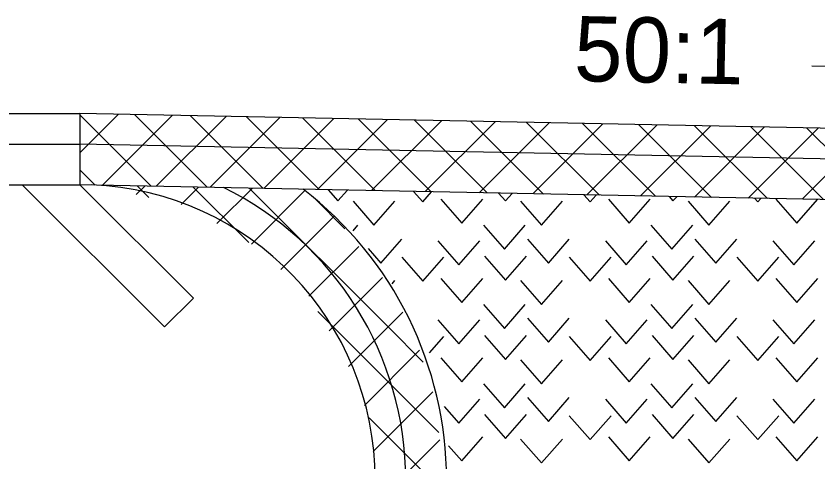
# Model space of a CAD drawing. Extents: x 1000 to 1036.3, y 1000 to 1022.
# Drawn here: x 1008.919 to 1011.379, y 1017.815 to 1019.184 of the extents above; entities that cross this region are included whole.
import ezdxf

# ---------------------------------------------------------------- set-up
doc = ezdxf.new("R2010")
doc.units = 0
doc.layers.add('Level 1', color=7, linetype='Continuous')

msp = doc.modelspace()

# ---------------------------------------------------------------- linework, layer by layer
at = {"layer": 'Level 1'}
for p, q in [((1011.9074, 1019.0193), (1011.3608, 1019.0302)), ((1007.4702, 1018.8848), (1009.1144, 1018.8848)), ((1007.4702, 1018.8848), (1009.1144, 1018.8848)), ((1012.5303, 1018.8164), (1009.1144, 1018.8848)), ((1009.1144, 1018.8848), (1009.1144, 1018.666)), ((1009.1144, 1018.7639), (1009.2328, 1018.8823)), ((1009.1144, 1018.8806), (1009.3333, 1018.6616)), ((1009.1835, 1018.6646), (1009.3979, 1018.879)), ((1009.2821, 1018.8813), (1009.5053, 1018.6582)), ((1009.4539, 1018.8779), (1009.6772, 1018.6547)), ((1009.3487, 1018.6613), (1009.5632, 1018.8758)), ((1009.5138, 1018.658), (1009.7283, 1018.8724)), ((1009.6258, 1018.8745), (1009.849, 1018.6513)), ((1009.6789, 1018.6547), (1009.8933, 1018.8691)), ((1009.7978, 1018.871), (1010.0209, 1018.6478)), ((1009.8441, 1018.6513), (1010.0586, 1018.8658)), ((1009.9696, 1018.8676), (1010.1928, 1018.6444)), ((1010.0093, 1018.6481), (1010.2237, 1018.8625)), ((1010.1414, 1018.8642), (1010.3647, 1018.6409)), ((1010.1743, 1018.6448), (1010.3888, 1018.8593)), ((1010.3133, 1018.8608), (1010.5366, 1018.6375)), ((1010.3395, 1018.6414), (1010.554, 1018.8559)), ((1010.4853, 1018.8573), (1010.7084, 1018.6341)), ((1010.5047, 1018.6382), (1010.7191, 1018.8526)), ((1010.6572, 1018.8538), (1010.8803, 1018.6307)), ((1010.6698, 1018.6348), (1010.8843, 1018.8493)), ((1010.829, 1018.8504), (1011.0523, 1018.6272)), ((1010.8349, 1018.6315), (1011.0494, 1018.846)), ((1011.0001, 1018.6283), (1011.2145, 1018.8427)), ((1011.0008, 1018.847), (1011.2241, 1018.6238)), ((1011.1653, 1018.6249), (1011.3798, 1018.8394)), ((1011.1728, 1018.8435), (1011.396, 1018.6203)), ((1011.3304, 1018.6217), (1011.5448, 1018.8361)), ((1011.3447, 1018.8401), (1011.5678, 1018.6169)), ((1007.4702, 1018.791), (1009.1144, 1018.791)), ((1007.4702, 1018.791), (1009.1144, 1018.791)), ((1012.5303, 1018.7227), (1009.1144, 1018.791)), ((1012.5303, 1018.7227), (1009.1144, 1018.791)), ((1009.1144, 1018.7122), (1009.1615, 1018.665)), ((1007.4702, 1018.666), (1009.1144, 1018.666)), ((1007.4702, 1018.666), (1009.1144, 1018.666)), ((1008.9377, 1018.666), (1009.3744, 1018.2292)), ((1008.9377, 1018.666), (1009.3744, 1018.2292)), ((1009.1144, 1018.666), (1009.4628, 1018.3176)), ((1012.5303, 1018.5977), (1009.1144, 1018.666)), ((1009.1144, 1018.666), (1009.4628, 1018.3176)), ((1012.5303, 1018.5977), (1009.1144, 1018.666)), ((1009.1614, 1018.665), (1009.1615, 1018.665)), ((1009.1835, 1018.6646), (1009.1835, 1018.6646)), ((1009.287, 1018.6355), (1009.3134, 1018.6619)), ((1009.2906, 1018.6624), (1009.326, 1018.627)), ((1009.3333, 1018.6616), (1009.3333, 1018.6616)), ((1009.3487, 1018.6613), (1009.3487, 1018.6613)), ((1009.4253, 1018.6054), (1009.4786, 1018.6587)), ((1009.4626, 1018.6589), (1009.6333, 1018.4882)), ((1009.5352, 1018.5468), (1009.6438, 1018.6553)), ((1009.6344, 1018.6555), (1010.0603, 1018.2297)), ((1009.6407, 1018.4838), (1009.8047, 1018.6478)), ((1009.6771, 1018.6547), (1009.6772, 1018.6547)), ((1009.8341, 1018.6243), (1009.9274, 1018.5309)), ((1009.9527, 1018.6151), (1010.0169, 1018.5414)), ((1010.0169, 1018.5414), (1010.0812, 1018.6151)), ((1010.2223, 1018.6214), (1010.2865, 1018.5477)), ((1010.2865, 1018.5477), (1010.3508, 1018.6214)), ((1010.4666, 1018.6151), (1010.5308, 1018.5414)), ((1010.5308, 1018.5414), (1010.5951, 1018.6151)), ((1010.7362, 1018.6214), (1010.8004, 1018.5477)), ((1010.8004, 1018.5477), (1010.8647, 1018.6214)), ((1010.9805, 1018.6151), (1011.0448, 1018.5414)), ((1011.0448, 1018.5414), (1011.109, 1018.6151)), ((1011.2501, 1018.6214), (1011.3143, 1018.5477)), ((1009.7308, 1018.4055), (1009.896, 1018.5708)), ((1010.3529, 1018.5414), (1010.4172, 1018.4677)), ((1010.4172, 1018.4677), (1010.4813, 1018.5414)), ((1010.4172, 1018.4677), (1010.4813, 1018.5414)), ((1010.8668, 1018.5414), (1010.9311, 1018.4677)), ((1010.9311, 1018.4677), (1010.9953, 1018.5414)), ((1010.038, 1018.4256), (1010.1023, 1018.4993)), ((1010.038, 1018.4256), (1010.1023, 1018.4993)), ((1010.2128, 1018.494), (1010.2771, 1018.4203)), ((1010.2128, 1018.494), (1010.2771, 1018.4203)), ((1010.2771, 1018.4203), (1010.3413, 1018.494)), ((1010.2771, 1018.4203), (1010.3413, 1018.494)), ((1010.4877, 1018.4993), (1010.5519, 1018.4256)), ((1010.4877, 1018.4993), (1010.5519, 1018.4256)), ((1010.5519, 1018.4256), (1010.6162, 1018.4993)), ((1010.5519, 1018.4256), (1010.6162, 1018.4993)), ((1010.7268, 1018.494), (1010.791, 1018.4203)), ((1010.791, 1018.4203), (1010.8552, 1018.494)), ((1011.0016, 1018.4993), (1011.0658, 1018.4256)), ((1011.0658, 1018.4256), (1011.1301, 1018.4993)), ((1011.2407, 1018.494), (1011.3049, 1018.4203)), ((1011.3049, 1018.4203), (1011.3691, 1018.494)), ((1009.8173, 1018.3235), (1009.9703, 1018.4765)), ((1010.1023, 1018.4434), (1010.1665, 1018.3698)), ((1010.1023, 1018.4434), (1010.1665, 1018.3698)), ((1010.1665, 1018.3698), (1010.2308, 1018.4434)), ((1010.1665, 1018.3698), (1010.2308, 1018.4434)), ((1010.3561, 1018.4466), (1010.4203, 1018.3729)), ((1010.3561, 1018.4466), (1010.4203, 1018.3729)), ((1010.4203, 1018.3729), (1010.4845, 1018.4466)), ((1010.4203, 1018.3729), (1010.4845, 1018.4466)), ((1010.6162, 1018.4434), (1010.6804, 1018.3698)), ((1010.6804, 1018.3698), (1010.7447, 1018.4434)), ((1010.87, 1018.4466), (1010.9342, 1018.3729)), ((1010.9342, 1018.3729), (1010.9984, 1018.4466)), ((1011.1301, 1018.4434), (1011.1943, 1018.3698)), ((1011.1943, 1018.3698), (1011.2586, 1018.4434)), ((1009.8918, 1018.2297), (1010.0435, 1018.3813)), ((1010.2223, 1018.3782), (1010.2865, 1018.3044)), ((1010.2223, 1018.3782), (1010.2865, 1018.3044)), ((1010.2865, 1018.3044), (1010.3508, 1018.3782)), ((1010.2865, 1018.3044), (1010.3508, 1018.3782)), ((1010.4666, 1018.3718), (1010.5308, 1018.2982)), ((1010.4666, 1018.3718), (1010.5308, 1018.2982)), ((1010.5308, 1018.2982), (1010.5951, 1018.3718)), ((1010.5308, 1018.2982), (1010.5951, 1018.3718)), ((1010.7362, 1018.3782), (1010.8004, 1018.3044)), ((1010.8004, 1018.3044), (1010.8647, 1018.3782)), ((1010.9805, 1018.3718), (1011.0448, 1018.2982)), ((1011.0448, 1018.2982), (1011.109, 1018.3718)), ((1011.2501, 1018.3782), (1011.3143, 1018.3044)), ((1011.3143, 1018.3044), (1011.3786, 1018.3782)), ((1009.4628, 1018.3176), (1009.3744, 1018.2292)), ((1009.4628, 1018.3176), (1009.3744, 1018.2292)), ((1010.3529, 1018.2982), (1010.4172, 1018.2244)), ((1010.3529, 1018.2982), (1010.4172, 1018.2244)), ((1010.4172, 1018.2244), (1010.4813, 1018.2982)), ((1010.4172, 1018.2244), (1010.4813, 1018.2982)), ((1010.8668, 1018.2982), (1010.9311, 1018.2244)), ((1010.8668, 1018.2982), (1010.9311, 1018.2244)), ((1010.9311, 1018.2244), (1010.9953, 1018.2982)), ((1010.9311, 1018.2244), (1010.9953, 1018.2982)), ((1009.8447, 1018.2768), (1009.8919, 1018.2297)), ((1010.0603, 1018.2297), (1010.1058, 1018.2751)), ((1010.2128, 1018.2508), (1010.2771, 1018.177)), ((1010.2128, 1018.2508), (1010.2771, 1018.177)), ((1010.2771, 1018.177), (1010.3413, 1018.2508)), ((1010.2771, 1018.177), (1010.3413, 1018.2508)), ((1010.4877, 1018.256), (1010.5519, 1018.1823)), ((1010.4877, 1018.256), (1010.5519, 1018.1823)), ((1010.5519, 1018.1823), (1010.6162, 1018.256)), ((1010.5519, 1018.1823), (1010.6162, 1018.256)), ((1010.7268, 1018.2508), (1010.791, 1018.177)), ((1010.7268, 1018.2508), (1010.791, 1018.177)), ((1010.791, 1018.177), (1010.8552, 1018.2508)), ((1010.791, 1018.177), (1010.8552, 1018.2508)), ((1011.0016, 1018.256), (1011.0658, 1018.1823)), ((1011.0016, 1018.256), (1011.0658, 1018.1823)), ((1011.0658, 1018.1823), (1011.1301, 1018.256)), ((1011.0658, 1018.1823), (1011.1301, 1018.256)), ((1011.2407, 1018.2508), (1011.3049, 1018.177)), ((1011.2407, 1018.2508), (1011.3049, 1018.177)), ((1011.3049, 1018.177), (1011.3691, 1018.2508)), ((1011.3049, 1018.177), (1011.3691, 1018.2508)), ((1009.8795, 1018.2174), (1009.8918, 1018.2297)), ((1009.8918, 1018.2297), (1010.2161, 1017.9053)), ((1009.9383, 1018.1077), (1010.0603, 1018.2297)), ((1010.0603, 1018.2297), (1010.1683, 1018.1215)), ((1010.3561, 1018.2033), (1010.4203, 1018.1297)), ((1010.3561, 1018.2033), (1010.4203, 1018.1297)), ((1010.4203, 1018.1297), (1010.4845, 1018.2033)), ((1010.4203, 1018.1297), (1010.4845, 1018.2033)), ((1010.6162, 1018.2002), (1010.6804, 1018.1265)), ((1010.6162, 1018.2002), (1010.6804, 1018.1265)), ((1010.6804, 1018.1265), (1010.7447, 1018.2002)), ((1010.6804, 1018.1265), (1010.7447, 1018.2002)), ((1010.87, 1018.2033), (1010.9342, 1018.1297)), ((1010.87, 1018.2033), (1010.9342, 1018.1297)), ((1010.9342, 1018.1297), (1010.9984, 1018.2033)), ((1010.9342, 1018.1297), (1010.9984, 1018.2033)), ((1011.1301, 1018.2002), (1011.1943, 1018.1265)), ((1011.1301, 1018.2002), (1011.1943, 1018.1265)), ((1011.1943, 1018.1265), (1011.2586, 1018.2002)), ((1011.1943, 1018.1265), (1011.2586, 1018.2002)), ((1009.9875, 1017.9885), (1010.1569, 1018.1579)), ((1010.2223, 1018.1349), (1010.2865, 1018.0612)), ((1010.2223, 1018.1349), (1010.2865, 1018.0612)), ((1010.2865, 1018.0612), (1010.3508, 1018.1349)), ((1010.2865, 1018.0612), (1010.3508, 1018.1349)), ((1010.4666, 1018.1286), (1010.5308, 1018.0549)), ((1010.4666, 1018.1286), (1010.5308, 1018.0549)), ((1010.5308, 1018.0549), (1010.5951, 1018.1286)), ((1010.5308, 1018.0549), (1010.5951, 1018.1286)), ((1010.7362, 1018.1349), (1010.8004, 1018.0612)), ((1010.7362, 1018.1349), (1010.8004, 1018.0612)), ((1010.8004, 1018.0612), (1010.8647, 1018.1349)), ((1010.8004, 1018.0612), (1010.8647, 1018.1349)), ((1010.9805, 1018.1286), (1011.0448, 1018.0549)), ((1010.9805, 1018.1286), (1011.0448, 1018.0549)), ((1011.0448, 1018.0549), (1011.109, 1018.1286)), ((1011.0448, 1018.0549), (1011.109, 1018.1286)), ((1011.2501, 1018.1349), (1011.3143, 1018.0612)), ((1011.2501, 1018.1349), (1011.3143, 1018.0612)), ((1011.3143, 1018.0612), (1011.3786, 1018.1349)), ((1011.3143, 1018.0612), (1011.3786, 1018.1349)), ((1010.3529, 1018.0549), (1010.4172, 1017.9812)), ((1010.3529, 1018.0549), (1010.4172, 1017.9812)), ((1010.4172, 1017.9812), (1010.4813, 1018.0549)), ((1010.4172, 1017.9812), (1010.4813, 1018.0549)), ((1010.8668, 1018.0549), (1010.9311, 1017.9812)), ((1010.8668, 1018.0549), (1010.9311, 1017.9812)), ((1010.9311, 1017.9812), (1010.9953, 1018.0549)), ((1010.9311, 1017.9812), (1010.9953, 1018.0549)), ((1010.0148, 1017.8474), (1010.1972, 1018.0298)), ((1010.2771, 1017.9338), (1010.3413, 1018.0075)), ((1010.2771, 1017.9338), (1010.3413, 1018.0075)), ((1010.4877, 1018.0128), (1010.5519, 1017.9391)), ((1010.4877, 1018.0128), (1010.5519, 1017.9391)), ((1010.5519, 1017.9391), (1010.6162, 1018.0128)), ((1010.5519, 1017.9391), (1010.6162, 1018.0128)), ((1010.7268, 1018.0075), (1010.791, 1017.9338)), ((1010.7268, 1018.0075), (1010.791, 1017.9338)), ((1010.791, 1017.9338), (1010.8552, 1018.0075)), ((1010.791, 1017.9338), (1010.8552, 1018.0075)), ((1011.0016, 1018.0128), (1011.0658, 1017.9391)), ((1011.0016, 1018.0128), (1011.0658, 1017.9391)), ((1011.0658, 1017.9391), (1011.1301, 1018.0128)), ((1011.0658, 1017.9391), (1011.1301, 1018.0128)), ((1011.2407, 1018.0075), (1011.3049, 1017.9338)), ((1011.2407, 1018.0075), (1011.3049, 1017.9338)), ((1011.3049, 1017.9338), (1011.3691, 1018.0075)), ((1011.3049, 1017.9338), (1011.3691, 1018.0075)), ((1010.0025, 1017.9504), (1010.2321, 1017.7208)), ((1010.3561, 1017.9601), (1010.4203, 1017.8864)), ((1010.3561, 1017.9601), (1010.4203, 1017.8864)), ((1010.4203, 1017.8864), (1010.4845, 1017.9601)), ((1010.4203, 1017.8864), (1010.4845, 1017.9601)), ((1010.6162, 1017.9569), (1010.6804, 1017.8833)), ((1010.6162, 1017.9569), (1010.6804, 1017.8833)), ((1010.6804, 1017.8833), (1010.7447, 1017.9569)), ((1010.6804, 1017.8833), (1010.7447, 1017.9569)), ((1010.87, 1017.9601), (1010.9342, 1017.8864)), ((1010.87, 1017.9601), (1010.9342, 1017.8864)), ((1010.9342, 1017.8864), (1010.9984, 1017.9601)), ((1010.9342, 1017.8864), (1010.9984, 1017.9601)), ((1011.1301, 1017.9569), (1011.1943, 1017.8833)), ((1011.1301, 1017.9569), (1011.1943, 1017.8833)), ((1011.1943, 1017.8833), (1011.2586, 1017.9569)), ((1011.1943, 1017.8833), (1011.2586, 1017.9569)), ((1010.018, 1017.6821), (1010.219, 1017.8831)), ((1010.2865, 1017.8179), (1010.3508, 1017.8917)), ((1010.2865, 1017.8179), (1010.3508, 1017.8917)), ((1010.4666, 1017.8853), (1010.5308, 1017.8117)), ((1010.4666, 1017.8853), (1010.5308, 1017.8117)), ((1010.5308, 1017.8117), (1010.5951, 1017.8853)), ((1010.5308, 1017.8117), (1010.5951, 1017.8853)), ((1010.7362, 1017.8917), (1010.8004, 1017.8179)), ((1010.7362, 1017.8917), (1010.8004, 1017.8179)), ((1010.8004, 1017.8179), (1010.8647, 1017.8917)), ((1010.8004, 1017.8179), (1010.8647, 1017.8917)), ((1010.9805, 1017.8853), (1011.0448, 1017.8117)), ((1010.9805, 1017.8853), (1011.0448, 1017.8117)), ((1011.0448, 1017.8117), (1011.109, 1017.8853)), ((1011.0448, 1017.8117), (1011.109, 1017.8853)), ((1011.2501, 1017.8917), (1011.3143, 1017.8179)), ((1011.2501, 1017.8917), (1011.3143, 1017.8179)), ((1011.3143, 1017.8179), (1011.3786, 1017.8917)), ((1011.3143, 1017.8179), (1011.3786, 1017.8917))]:
    msp.add_line(p, q, dxfattribs=at)
for points in [[(1009.8763, 1018.6507), (1009.9063, 1018.6162)], [(1009.9063, 1018.6162), (1009.9355, 1018.6495)], [(1010.1383, 1018.6454), (1010.1665, 1018.613)], [(1010.1665, 1018.613), (1010.1939, 1018.6443)], [(1010.3993, 1018.6403), (1010.4203, 1018.6162)], [(1010.4203, 1018.6162), (1010.4406, 1018.6394)], [(1010.6613, 1018.635), (1010.6804, 1018.613)], [(1010.6804, 1018.613), (1010.699, 1018.6343)], [(1010.9223, 1018.6298), (1010.9342, 1018.6162)], [(1010.9342, 1018.6162), (1010.9457, 1018.6293)], [(1011.1843, 1018.6245), (1011.1943, 1018.613)], [(1011.1943, 1018.613), (1011.2041, 1018.6242)], [(1011.3143, 1018.5477), (1011.3779, 1018.6207)], [(1009.9527, 1018.5243), (1009.9674, 1018.5414)], [(1009.9527, 1018.5243), (1009.9674, 1018.5414)], [(1009.999, 1018.4703), (1010.038, 1018.4256)], [(1009.999, 1018.4703), (1010.038, 1018.4256)], [(1010.0722, 1018.3614), (1010.0812, 1018.3718)], [(1010.0722, 1018.3614), (1010.0812, 1018.3718)], [(1010.1871, 1018.15), (1010.2308, 1018.2002)], [(1010.1871, 1018.15), (1010.2308, 1018.2002)], [(1010.2321, 1017.9854), (1010.2771, 1017.9338)], [(1010.2321, 1017.9854), (1010.2771, 1017.9338)], [(1010.246, 1017.8644), (1010.2865, 1017.8179)], [(1010.246, 1017.8644), (1010.2865, 1017.8179)]]:
    msp.add_lwpolyline(points, dxfattribs=at)
for radius, start, end in [(0.9063, 272.2849, 87.7082), (0.9063, 272.2849, 87.7082), (1, 296.1779, 63.8217), (1, 296.1779, 63.8217), (1.125, 307.4972, 52.5027), (1.125, 307.4972, 52.5027)]:
    msp.add_arc((1009.1144, 1017.7597), radius, start, end, dxfattribs=at)

# ---------------------------------------------------------------- texts
msp.add_text('50:1', height=0.2, rotation=358.854, dxfattribs=at).set_placement((1010.6294, 1018.9844))

doc.saveas('drawing.dxf')
